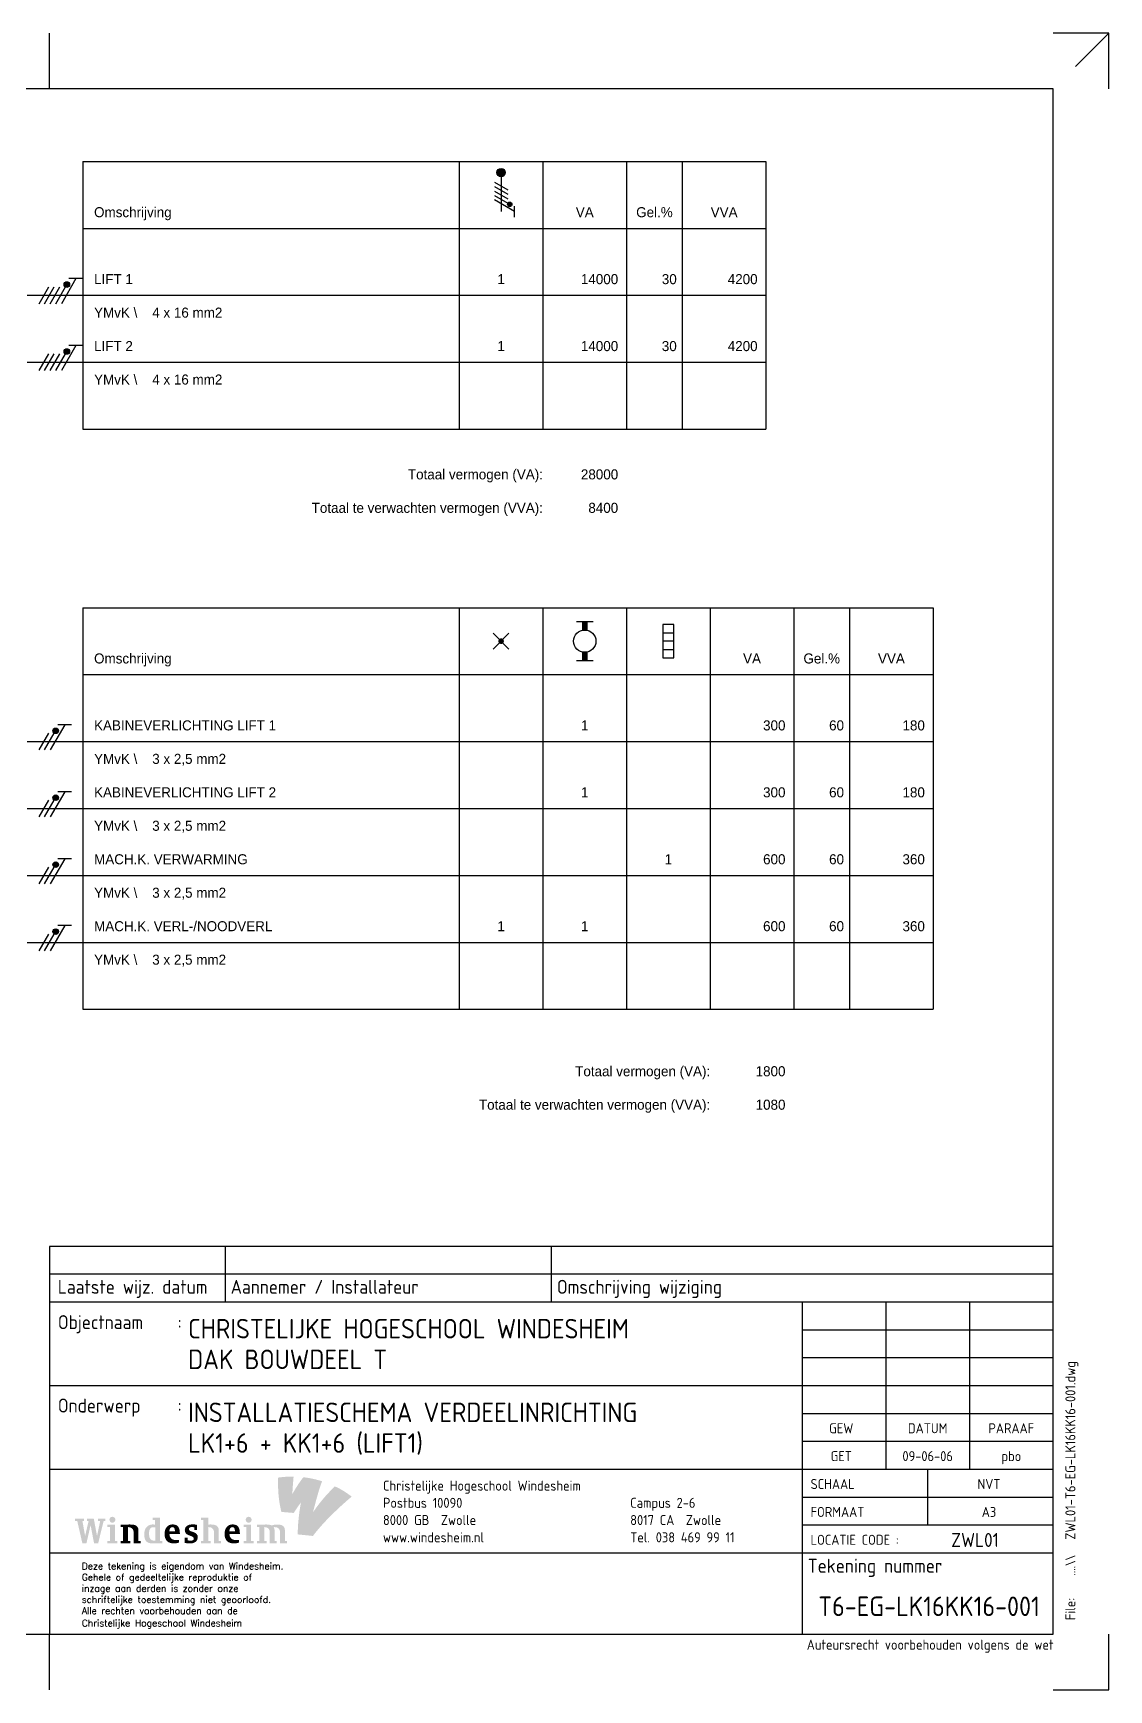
# Model space of a CAD drawing. Header units: millimetres. Extents: x 0 to 420, y 0 to 297.
# Drawn here: x 227.1 to 420, y 0 to 297 of the extents above; entities that cross this region are included whole.
import ezdxf
from ezdxf.enums import TextEntityAlignment as Align

# ---------------------------------------------------------------- set-up
doc = ezdxf.new("R2010")
doc.units = ezdxf.units.MM
doc.layers.get('0').update_dxf_attribs({"linetype": 'CONTINUOUS'})
for name, color, linetype in [('00att018', 1, 'CONTINUOUS'), ('00att025', 2, 'CONTINUOUS'), ('00att035', 3, 'CONTINUOUS'), ('00att050', 4, 'CONTINUOUS'), ('00kad018', 1, 'CONTINUOUS'), ('00kad025', 2, 'CONTINUOUS'), ('00kad070', 5, 'CONTINUOUS'), ('BL$2----_KADER', 7, 'CONTINUOUS'), ('BL$4----_LOGO', 7, 'CONTINUOUS'), ('BL$4----_STEMPEL', 7, 'CONTINUOUS'), ('EL$1----', 3, 'CONTINUOUS'), ('EL$1----_KK1+6', 3, 'CONTINUOUS'), ('EL$1----_LK1+6', 3, 'CONTINUOUS'), ('LAAG_1', 160, 'CONTINUOUS')]:
    doc.layers.add(name, color=color, linetype=linetype)
doc.styles.add('BURO-018', font='BUROFONT', dxfattribs={"height": 1.8})
doc.styles.add('EDU', font='ROMANS.SHX', dxfattribs={"height": 2.5})
doc.styles.add('ISO', font='isocp.shx')

# ---------------------------------------------------------------- blocks, each defined once
blk = doc.blocks.new('a3-windesheim-hor')
at = {"layer": '00kad018', "color": 1}
for p, q in [((230, 287), (230, 297)), ((420, 297), (410, 297)), ((420, 297), (414, 291)), ((420, 287), (420, 297)), ((230, 0), (230, 10)), ((420, 0), (420, 10)), ((410, 0), (420, 0))]:
    blk.add_line(p, q, dxfattribs=at)
at = {"layer": '00kad070', "color": 5}
for p, q in [((410, 287), (20, 287)), ((410, 10), (410, 287)), ((20, 10), (410, 10))]:
    blk.add_line(p, q, dxfattribs=at)
at = {"layer": '00att018', "color": 1, "style": 'ISO'}
blk.add_text('Auteursrecht voorbehouden volgens de wet', height=1.8, dxfattribs=at).set_placement((410.08, 7.2), align=Align.RIGHT)
blk = doc.blocks.new('AI9-BLK4')
at = {"layer": 'LAAG_1'}
h = blk.add_hatch(color=40, dxfattribs=at)
edge = h.paths.add_edge_path()
edge.add_spline(control_points=[(7.13, 7.18), (4.76, 4.71), (2.6, 2.64), (-0.67, -2.09), (0, 0.48), (1.33, 5.88), (2.58, 8.98), (0.66, 9.66), (-2.22, 10.26), (-4.13, 10.42), (-5.47, 8.84), (-7.52, 5.49), (-8.07, 4.43), (-8, 6.89), (-7.74, 9.27), (-7.64, 10.61), (-9.57, 10.7), (-11, 10.61), (-13.21, 10.31), (-13.29, 6), (-13.05, 2.03), (-12.01, -2), (-10.76, -2.09), (-7.6, -2.36), (-7.6, -2.36), (-7.12, -1.66), (-6.13, -0.03), (-4.98, 1.41), (-5.44, -0.9), (-5.87, -4.06), (-6.06, -7.16), (-6.12, -8.14), (-6.15, -9.12), (-6.16, -10.06), (-4.67, -10.18), (-0.96, -10.58), (-0.72, -10.61), (-0.72, -10.61), (-0.71, -10.6), (-0.71, -10.6), (-0.7, -10.59), (-0.7, -10.58), (-0.69, -10.58), (0.69, -8.77), (2.26, -6.96), (3.63, -5.5), (4.7, -4.37), (5.74, -3.33), (6.72, -2.37), (9.27, 0.11), (11.5, 2.08), (13.21, 3.49), (11.03, 5.13), (9.48, 6.13), (7.13, 7.18)], knot_values=[0, 0, 0, 0, 1, 1, 1, 2, 2, 2, 3, 3, 3, 4, 4, 4, 5, 5, 5, 6, 6, 6, 7, 7, 7, 8, 8, 8, 9, 9, 9, 10, 10, 10, 11, 11, 11, 12, 12, 12, 13, 13, 13, 14, 14, 14, 15, 15, 15, 16, 16, 16, 17, 17, 17, 18, 18, 18, 18], degree=3, periodic=0)
h = blk.add_hatch(color=154, dxfattribs=at)
edge = h.paths.add_edge_path()
edge.add_spline(control_points=[(-0.71, -10.6), (-0.71, -10.6), (-0.71, -10.6), (-0.71, -10.6), (-0.74, -10.63), (-0.72, -10.62), (-0.71, -10.6)], knot_values=[0, 0, 0, 0, 1, 1, 1, 2, 2, 2, 2], degree=3, periodic=0)
h = blk.add_hatch(color=154, dxfattribs=at)
edge = h.paths.add_edge_path()
edge.add_spline(control_points=[(-0.71, -10.6), (-0.71, -10.6), (-0.7, -10.6), (-0.7, -10.6), (-0.67, -10.57), (-0.69, -10.59), (-0.71, -10.6)], knot_values=[0, 0, 0, 0, 1, 1, 1, 2, 2, 2, 2], degree=3, periodic=0)
blk = doc.blocks.new('AI9-BLK3')
at = {"layer": 'LAAG_1'}
h = blk.add_hatch(color=154, dxfattribs=at)
edge = h.paths.add_edge_path()
edge.add_spline(control_points=[(-27.78, 3.24), (-27.78, 3.24), (-29.75, -4.72), (-29.75, -4.72), (-29.75, -4.72), (-31.22, -4.72), (-31.22, -4.72), (-31.22, -4.72), (-32.46, 1.79), (-32.46, 1.79), (-32.46, 1.79), (-33.95, -4.72), (-33.95, -4.72), (-33.95, -4.72), (-35.41, -4.72), (-35.41, -4.72), (-35.41, -4.72), (-37.24, 3.24), (-37.24, 3.24), (-37.24, 3.24), (-38.03, 3.24), (-38.03, 3.24), (-38.03, 3.24), (-38.03, 4.16), (-38.03, 4.16), (-38.03, 4.16), (-34.81, 4.16), (-34.81, 4.16), (-34.81, 4.16), (-34.81, 3.24), (-34.81, 3.24), (-34.81, 3.24), (-35.38, 3.24), (-35.38, 3.24), (-35.38, 3.24), (-34.43, -2.11), (-34.43, -2.11), (-34.43, -2.11), (-33.18, 3.26), (-33.18, 3.26), (-33.18, 3.26), (-33.73, 3.26), (-33.73, 3.26), (-33.73, 3.26), (-33.73, 4.16), (-33.73, 4.16), (-33.73, 4.16), (-31.32, 4.16), (-31.32, 4.16), (-31.32, 4.16), (-30.15, -2.11), (-30.15, -2.11), (-30.15, -2.11), (-29.03, 3.24), (-29.03, 3.24), (-29.03, 3.24), (-29.84, 3.24), (-29.84, 3.24), (-29.84, 3.24), (-29.84, 4.16), (-29.84, 4.16), (-29.84, 4.16), (-27.18, 4.16), (-27.18, 4.16), (-27.18, 4.16), (-27.18, 3.24), (-27.18, 3.24), (-27.18, 3.24), (-27.78, 3.24), (-27.78, 3.24)], knot_values=[0, 0, 0, 0, 1, 1, 1, 2, 2, 2, 3, 3, 3, 4, 4, 4, 5, 5, 5, 6, 6, 6, 7, 7, 7, 8, 8, 8, 9, 9, 9, 10, 10, 10, 11, 11, 11, 12, 12, 12, 13, 13, 13, 14, 14, 14, 15, 15, 15, 16, 16, 16, 17, 17, 17, 18, 18, 18, 19, 19, 19, 20, 20, 20, 21, 21, 21, 22, 22, 22, 23, 23, 23, 23], degree=3, periodic=0)
h = blk.add_hatch(color=154, dxfattribs=at)
edge = h.paths.add_edge_path()
edge.add_spline(control_points=[(-26.42, -4.7), (-26.42, -4.7), (-26.42, -3.87), (-26.42, -3.87), (-26.42, -3.87), (-25.47, -3.87), (-25.47, -3.87), (-25.47, -3.87), (-25.47, 1.17), (-25.47, 1.17), (-25.47, 1.17), (-26.42, 1.17), (-26.42, 1.17), (-26.42, 1.17), (-26.42, 1.99), (-26.42, 1.99), (-26.42, 1.99), (-23.75, 1.99), (-23.75, 1.99), (-23.75, 1.99), (-23.75, -3.87), (-23.75, -3.87), (-23.75, -3.87), (-22.88, -3.87), (-22.88, -3.87), (-22.88, -3.87), (-22.88, -4.7), (-22.88, -4.7), (-22.88, -4.7), (-26.42, -4.7), (-26.42, -4.7)], knot_values=[0, 0, 0, 0, 1, 1, 1, 2, 2, 2, 3, 3, 3, 4, 4, 4, 5, 5, 5, 6, 6, 6, 7, 7, 7, 8, 8, 8, 9, 9, 9, 10, 10, 10, 10], degree=3, periodic=0)
edge = h.paths.add_edge_path()
edge.add_spline(control_points=[(-24.66, 2.67), (-25.25, 2.67), (-25.71, 3.15), (-25.71, 3.74), (-25.71, 4.33), (-25.25, 4.79), (-24.66, 4.79), (-24.07, 4.79), (-23.58, 4.33), (-23.58, 3.74), (-23.58, 3.15), (-24.07, 2.67), (-24.66, 2.67)], knot_values=[0, 0, 0, 0, 1, 1, 1, 2, 2, 2, 3, 3, 3, 4, 4, 4, 4], degree=3, periodic=0)
h = blk.add_hatch(color=154, dxfattribs=at)
edge = h.paths.add_edge_path()
edge.add_spline(control_points=[(-17.02, -4.7), (-17.02, -4.7), (-17.02, -0.94), (-17.02, -0.94), (-17.02, -0.3), (-17.19, 0.21), (-17.5, 0.52), (-17.87, 0.9), (-18.34, 1.07), (-18.89, 1.07), (-18.95, 1.07), (-19.03, 1.07), (-19.09, 1.06), (-19.09, 1.06), (-19.09, -3.87), (-19.09, -3.87), (-19.09, -3.87), (-18.24, -3.87), (-18.24, -3.87), (-18.24, -3.87), (-18.24, -4.7), (-18.24, -4.7), (-18.24, -4.7), (-21.72, -4.7), (-21.72, -4.7), (-21.72, -4.7), (-21.72, -3.87), (-21.72, -3.87), (-21.72, -3.87), (-20.8, -3.87), (-20.8, -3.87), (-20.8, -3.87), (-20.8, 1.17), (-20.8, 1.17), (-20.8, 1.17), (-21.72, 1.17), (-21.72, 1.17), (-21.72, 1.17), (-21.72, 1.99), (-21.72, 1.99), (-21.72, 1.99), (-19.44, 1.99), (-19.44, 1.99), (-19.15, 1.99), (-18.89, 2.03), (-18.56, 2.03), (-16.96, 2.03), (-16.32, 1.86), (-15.88, 1.41), (-15.46, 1), (-15.3, 0.57), (-15.3, -0.15), (-15.3, -0.15), (-15.3, -3.87), (-15.3, -3.87), (-15.3, -3.87), (-14.5, -3.87), (-14.5, -3.87), (-14.5, -3.87), (-14.5, -4.7), (-14.5, -4.7), (-14.5, -4.7), (-17.02, -4.7), (-17.02, -4.7)], knot_values=[0, 0, 0, 0, 1, 1, 1, 2, 2, 2, 3, 3, 3, 4, 4, 4, 5, 5, 5, 6, 6, 6, 7, 7, 7, 8, 8, 8, 9, 9, 9, 10, 10, 10, 11, 11, 11, 12, 12, 12, 13, 13, 13, 14, 14, 14, 15, 15, 15, 16, 16, 16, 17, 17, 17, 18, 18, 18, 19, 19, 19, 20, 20, 20, 21, 21, 21, 21], degree=3, periodic=0)
h = blk.add_hatch(color=154, dxfattribs=at)
edge = h.paths.add_edge_path(flags=16)
edge.add_spline(control_points=[(-6.76, -4.7), (-6.76, -4.7), (-6.76, -3.87), (-6.76, -3.87), (-6.76, -3.87), (-7.62, -3.87), (-7.62, -3.87), (-7.62, -3.87), (-7.62, 4.46), (-7.62, 4.46), (-7.62, 4.46), (-10.2, 4.46), (-10.2, 4.46), (-10.2, 4.46), (-10.2, 3.64), (-10.2, 3.64), (-10.2, 3.64), (-9.32, 3.64), (-9.32, 3.64), (-9.32, 3.64), (-9.32, 1.95), (-9.32, 1.95), (-9.59, 2), (-9.79, 2.04), (-10.19, 2.04), (-11.95, 2.04), (-13.23, 0.68), (-13.23, -1.45), (-13.23, -3.83), (-12.29, -4.77), (-10.28, -4.77), (-9.86, -4.77), (-9.32, -4.7), (-9.12, -4.7), (-9.12, -4.7), (-6.76, -4.7), (-6.76, -4.7)], knot_values=[0, 0, 0, 0, 1, 1, 1, 2, 2, 2, 3, 3, 3, 4, 4, 4, 5, 5, 5, 6, 6, 6, 7, 7, 7, 8, 8, 8, 9, 9, 9, 10, 10, 10, 11, 11, 11, 12, 12, 12, 12], degree=3, periodic=0)
edge = h.paths.add_edge_path()
edge.add_spline(control_points=[(-9.28, -3.73), (-9.49, -3.76), (-9.62, -3.78), (-9.79, -3.78), (-10.77, -3.78), (-11.52, -3.12), (-11.52, -1.21), (-11.52, 0.4), (-10.88, 1.06), (-10, 1.06), (-9.71, 1.06), (-9.48, 1.02), (-9.28, 0.97), (-9.28, 0.97), (-9.28, -3.73), (-9.28, -3.73)], knot_values=[0, 0, 0, 0, 1, 1, 1, 2, 2, 2, 3, 3, 3, 4, 4, 4, 5, 5, 5, 5], degree=3, periodic=0)
h = blk.add_hatch(color=154, dxfattribs=at)
edge = h.paths.add_edge_path(flags=16)
edge.add_spline(control_points=[(-0.43, -1.4), (-0.43, 1.03), (-1.16, 2.05), (-3.05, 2.05), (-4.8, 2.05), (-5.93, 0.7), (-5.93, -1.35), (-5.93, -3.59), (-4.75, -4.76), (-2.66, -4.76), (-1.92, -4.76), (-1.25, -4.65), (-0.71, -4.43), (-0.71, -4.43), (-0.71, -3.47), (-0.71, -3.47), (-1.15, -3.57), (-1.59, -3.59), (-2.01, -3.59), (-3.43, -3.59), (-4.18, -2.54), (-4.18, -1.4), (-4.18, -1.4), (-0.43, -1.4), (-0.43, -1.4)], knot_values=[0, 0, 0, 0, 1, 1, 1, 2, 2, 2, 3, 3, 3, 4, 4, 4, 5, 5, 5, 6, 6, 6, 7, 7, 7, 8, 8, 8, 8], degree=3, periodic=0)
edge = h.paths.add_edge_path()
edge.add_spline(control_points=[(-2.19, -0.48), (-2.19, -0.48), (-4.21, -0.48), (-4.21, -0.48), (-4.21, 0.48), (-3.76, 1.08), (-3.17, 1.08), (-2.58, 1.08), (-2.19, 0.63), (-2.19, -0.48)], knot_values=[0, 0, 0, 0, 1, 1, 1, 2, 2, 2, 3, 3, 3, 3], degree=3, periodic=0)
h = blk.add_hatch(color=154, dxfattribs=at)
edge = h.paths.add_edge_path()
edge.add_spline(control_points=[(3.18, -4.79), (2.42, -4.79), (1.53, -4.63), (1.31, -4.55), (1.31, -4.55), (1.31, -2.67), (1.31, -2.67), (1.31, -2.67), (2.34, -2.67), (2.34, -2.67), (2.34, -2.67), (2.34, -3.62), (2.34, -3.62), (2.58, -3.7), (2.94, -3.79), (3.32, -3.79), (4.14, -3.79), (4.53, -3.52), (4.53, -3.03), (4.53, -2.53), (4.09, -2.3), (3.53, -2.1), (3.53, -2.1), (2.71, -1.81), (2.71, -1.81), (1.84, -1.5), (1.32, -0.99), (1.32, 0.08), (1.32, 1.19), (2.31, 2.08), (3.93, 2.08), (4.57, 2.08), (5.29, 2), (5.66, 1.88), (5.66, 1.88), (5.66, 0.04), (5.66, 0.04), (5.66, 0.04), (4.69, 0.04), (4.69, 0.04), (4.69, 0.04), (4.69, 1), (4.69, 1), (4.43, 1.07), (4.17, 1.11), (3.89, 1.11), (3.16, 1.11), (2.8, 0.83), (2.8, 0.37), (2.8, -0.04), (3.05, -0.24), (3.64, -0.43), (3.64, -0.43), (4.44, -0.7), (4.44, -0.7), (5.37, -1.01), (6, -1.57), (6, -2.6), (6, -4), (4.84, -4.79), (3.18, -4.79)], knot_values=[0, 0, 0, 0, 1, 1, 1, 2, 2, 2, 3, 3, 3, 4, 4, 4, 5, 5, 5, 6, 6, 6, 7, 7, 7, 8, 8, 8, 9, 9, 9, 10, 10, 10, 11, 11, 11, 12, 12, 12, 13, 13, 13, 14, 14, 14, 15, 15, 15, 16, 16, 16, 17, 17, 17, 18, 18, 18, 19, 19, 19, 20, 20, 20, 20], degree=3, periodic=0)
h = blk.add_hatch(color=154, dxfattribs=at)
edge = h.paths.add_edge_path()
edge.add_spline(control_points=[(11.81, -4.7), (11.81, -4.7), (11.81, -1.02), (11.81, -1.02), (11.81, -0.32), (11.67, 0.19), (11.34, 0.52), (10.95, 0.91), (10.48, 1.07), (9.97, 1.07), (9.88, 1.07), (9.79, 1.06), (9.75, 1.06), (9.75, 1.06), (9.75, -3.87), (9.75, -3.87), (9.75, -3.87), (10.59, -3.87), (10.59, -3.87), (10.59, -3.87), (10.59, -4.7), (10.59, -4.7), (10.59, -4.7), (7.11, -4.7), (7.11, -4.7), (7.11, -4.7), (7.11, -3.87), (7.11, -3.87), (7.11, -3.87), (8.03, -3.87), (8.03, -3.87), (8.03, -3.87), (8.03, 3.64), (8.03, 3.64), (8.03, 3.64), (7.16, 3.64), (7.16, 3.64), (7.16, 3.64), (7.16, 4.46), (7.16, 4.46), (7.16, 4.46), (9.75, 4.46), (9.75, 4.46), (9.75, 4.46), (9.75, 1.99), (9.75, 1.99), (9.93, 2), (10.23, 2.03), (10.54, 2.03), (11.88, 2.03), (12.52, 1.84), (12.96, 1.4), (13.39, 0.97), (13.53, 0.51), (13.53, -0.15), (13.53, -0.15), (13.53, -3.87), (13.53, -3.87), (13.53, -3.87), (14.34, -3.87), (14.34, -3.87), (14.34, -3.87), (14.34, -4.7), (14.34, -4.7), (14.34, -4.7), (11.81, -4.7), (11.81, -4.7)], knot_values=[0, 0, 0, 0, 1, 1, 1, 2, 2, 2, 3, 3, 3, 4, 4, 4, 5, 5, 5, 6, 6, 6, 7, 7, 7, 8, 8, 8, 9, 9, 9, 10, 10, 10, 11, 11, 11, 12, 12, 12, 13, 13, 13, 14, 14, 14, 15, 15, 15, 16, 16, 16, 17, 17, 17, 18, 18, 18, 19, 19, 19, 20, 20, 20, 21, 21, 21, 22, 22, 22, 22], degree=3, periodic=0)
h = blk.add_hatch(color=154, dxfattribs=at)
edge = h.paths.add_edge_path(flags=16)
edge.add_spline(control_points=[(21.09, -1.4), (21.09, 1.03), (20.36, 2.05), (18.47, 2.05), (16.72, 2.05), (15.6, 0.7), (15.6, -1.35), (15.6, -3.59), (16.77, -4.76), (18.87, -4.76), (19.6, -4.76), (20.27, -4.65), (20.81, -4.43), (20.81, -4.43), (20.81, -3.47), (20.81, -3.47), (20.37, -3.57), (19.93, -3.59), (19.52, -3.59), (18.09, -3.59), (17.35, -2.54), (17.35, -1.4), (17.35, -1.4), (21.09, -1.4), (21.09, -1.4)], knot_values=[0, 0, 0, 0, 1, 1, 1, 2, 2, 2, 3, 3, 3, 4, 4, 4, 5, 5, 5, 6, 6, 6, 7, 7, 7, 8, 8, 8, 8], degree=3, periodic=0)
edge = h.paths.add_edge_path()
edge.add_spline(control_points=[(19.33, -0.48), (19.33, -0.48), (17.31, -0.48), (17.31, -0.48), (17.31, 0.48), (17.76, 1.08), (18.35, 1.08), (18.94, 1.08), (19.33, 0.63), (19.33, -0.48)], knot_values=[0, 0, 0, 0, 1, 1, 1, 2, 2, 2, 3, 3, 3, 3], degree=3, periodic=0)
h = blk.add_hatch(color=154, dxfattribs=at)
edge = h.paths.add_edge_path()
edge.add_spline(control_points=[(22.47, -4.7), (22.47, -4.7), (22.47, -3.87), (22.47, -3.87), (22.47, -3.87), (23.42, -3.87), (23.42, -3.87), (23.42, -3.87), (23.42, 1.17), (23.42, 1.17), (23.42, 1.17), (22.47, 1.17), (22.47, 1.17), (22.47, 1.17), (22.47, 1.99), (22.47, 1.99), (22.47, 1.99), (25.13, 1.99), (25.13, 1.99), (25.13, 1.99), (25.13, -3.87), (25.13, -3.87), (25.13, -3.87), (26, -3.87), (26, -3.87), (26, -3.87), (26, -4.7), (26, -4.7), (26, -4.7), (22.47, -4.7), (22.47, -4.7)], knot_values=[0, 0, 0, 0, 1, 1, 1, 2, 2, 2, 3, 3, 3, 4, 4, 4, 5, 5, 5, 6, 6, 6, 7, 7, 7, 8, 8, 8, 9, 9, 9, 10, 10, 10, 10], degree=3, periodic=0)
edge = h.paths.add_edge_path()
edge.add_spline(control_points=[(24.23, 2.67), (23.64, 2.67), (23.18, 3.15), (23.18, 3.74), (23.18, 4.33), (23.64, 4.79), (24.23, 4.79), (24.82, 4.79), (25.31, 4.33), (25.31, 3.74), (25.31, 3.15), (24.82, 2.67), (24.23, 2.67)], knot_values=[0, 0, 0, 0, 1, 1, 1, 2, 2, 2, 3, 3, 3, 4, 4, 4, 4], degree=3, periodic=0)
h = blk.add_hatch(color=154, dxfattribs=at)
edge = h.paths.add_edge_path()
edge.add_spline(control_points=[(35.52, -4.7), (35.52, -4.7), (35.52, -0.89), (35.52, -0.89), (35.52, -0.3), (35.34, 0.21), (35.04, 0.52), (34.66, 0.9), (34.24, 1.07), (33.55, 1.07), (33.41, 1.07), (33.28, 1.05), (33.17, 1.03), (33.4, 0.83), (33.52, 0.35), (33.52, -0.07), (33.52, -0.07), (33.52, -3.87), (33.52, -3.87), (33.52, -3.87), (34.3, -3.87), (34.3, -3.87), (34.3, -3.87), (34.3, -4.7), (34.3, -4.7), (34.3, -4.7), (31.82, -4.7), (31.82, -4.7), (31.82, -4.7), (31.82, -0.89), (31.82, -0.89), (31.82, -0.18), (31.64, 0.24), (31.34, 0.53), (30.95, 0.92), (30.5, 1.07), (30.01, 1.07), (29.96, 1.07), (29.9, 1.06), (29.8, 1.06), (29.8, 1.06), (29.8, -3.87), (29.8, -3.87), (29.8, -3.87), (30.64, -3.87), (30.64, -3.87), (30.64, -3.87), (30.64, -4.7), (30.64, -4.7), (30.64, -4.7), (27.17, -4.7), (27.17, -4.7), (27.17, -4.7), (27.17, -3.87), (27.17, -3.87), (27.17, -3.87), (28.09, -3.87), (28.09, -3.87), (28.09, -3.87), (28.09, 1.17), (28.09, 1.17), (28.09, 1.17), (27.17, 1.17), (27.17, 1.17), (27.17, 1.17), (27.17, 1.99), (27.17, 1.99), (27.17, 1.99), (29.58, 1.99), (29.58, 1.99), (29.86, 1.99), (30.2, 2.03), (30.42, 2.03), (31.35, 2.03), (31.94, 1.93), (32.49, 1.67), (32.96, 1.86), (33.67, 2.01), (34.45, 2.01), (35.63, 2.01), (36.25, 1.82), (36.67, 1.4), (37.08, 0.99), (37.23, 0.53), (37.23, -0.08), (37.23, -0.08), (37.23, -3.87), (37.23, -3.87), (37.23, -3.87), (38.03, -3.87), (38.03, -3.87), (38.03, -3.87), (38.03, -4.7), (38.03, -4.7), (38.03, -4.7), (35.52, -4.7), (35.52, -4.7)], knot_values=[0, 0, 0, 0, 1, 1, 1, 2, 2, 2, 3, 3, 3, 4, 4, 4, 5, 5, 5, 6, 6, 6, 7, 7, 7, 8, 8, 8, 9, 9, 9, 10, 10, 10, 11, 11, 11, 12, 12, 12, 13, 13, 13, 14, 14, 14, 15, 15, 15, 16, 16, 16, 17, 17, 17, 18, 18, 18, 19, 19, 19, 20, 20, 20, 21, 21, 21, 22, 22, 22, 23, 23, 23, 24, 24, 24, 25, 25, 25, 26, 26, 26, 27, 27, 27, 28, 28, 28, 29, 29, 29, 30, 30, 30, 31, 31, 31, 32, 32, 32, 32], degree=3, periodic=0)
blk = doc.blocks.new('AI9-BLK2')
at = {"layer": 'LAAG_1', "color": 7}
for name, p in [('AI9-BLK4', (36.4, 1.35)), ('AI9-BLK3', (-11.59, -7.17))]:
    blk.add_blockref(name, p, dxfattribs=at)
blk = doc.blocks.new('CHW_ONDERHOEK')
at = {"layer": '00kad025', "color": 2}
for p, q in [((-190, 79.5), (-190, 69.5)), ((-10, 79.5), (-190, 79.5)), ((-158.5, 79.5), (-158.5, 69.5)), ((-100, 79.5), (-100, 69.5)), ((-10, 74.5), (-190, 74.5)), ((-40, 69.5), (-40, 39.5)), ((-25, 69.5), (-25, 39.5)), ((-10, 64.5), (-55, 64.5)), ((-10, 59.5), (-55, 59.5)), ((-10, 54.5), (-55, 54.5)), ((-10, 49.5), (-55, 49.5)), ((-32.5, 39.5), (-32.5, 34.5)), ((-32.5, 34.5), (-32.5, 29.5))]:
    blk.add_line(p, q, dxfattribs=at)
at = {"layer": '00kad070', "color": 5}
for p, q in [((-10, 69.5), (-190, 69.5)), ((-190, 69.5), (-190, 10)), ((-55, 69.5), (-55, 10)), ((-55, 54.5), (-190, 54.5)), ((-10, 44.5), (-55, 44.5)), ((-10, 39.5), (-190, 39.5)), ((-10, 34.5), (-55, 34.5)), ((-10, 29.5), (-55, 29.5)), ((-55, 24.5), (-190, 24.5)), ((-10, 24.5), (-55, 24.5))]:
    blk.add_line(p, q, dxfattribs=at)
at = {"layer": 'LAAG_1', "color": 7, "xscale": 0.5, "yscale": 0.5, "zscale": 0.5}
blk.add_blockref('AI9-BLK2', (-160.6, 32.22), dxfattribs=at)
at = {"layer": '00att018', "color": 1, "style": 'ISO'}
for s, p in [('GEW', (-48, 46)), ('DATUM', (-32.5, 46)), ('PARAAF', (-17.5, 46)), ('GET', (-48, 41))]:
    blk.add_text(s, height=1.8, dxfattribs=at).set_placement(p, align=Align.CENTER)
for s, p in [('SCHAAL', (-53.5, 36)), ('FORMAAT', (-53.5, 31))]:
    blk.add_text(s, height=1.8, dxfattribs=at).set_placement(p)
at = {"layer": '00att018', "color": 1, "style": 'ISO', "width": 0.9}
blk.add_text('....\\\\', height=1.8, rotation=90, dxfattribs=at).set_placement((-6, 20.5))
at = {"layer": '00att018', "color": 1, "linetype": 'Continuous', "style": 'EDU'}
for s, p in [('Gehele of gedeeltelijke reproduktie of', (-184.2, 19.6)), ('Deze tekening is eigendom van Windesheim.', (-184.2, 21.6)), ('inzage aan derden is zonder onze', (-184.2, 17.6)), ('schriftelijke toestemming niet geoorloofd.', (-184.2, 15.6)), ('Alle rechten voorbehouden aan de', (-184.2, 13.6)), ('Christelijke Hogeschool Windesheim', (-184.2, 11.38))]:
    blk.add_text(s, height=1.2, dxfattribs=at).set_placement(p)
at = {"layer": '00att018', "color": 1, "style": 'ISO'}
blk.add_text('File:', height=1.8, rotation=90, dxfattribs=at).set_placement((-6, 12.5))
for tag, p in [('WZ_CODED', (-48, 66.07)), ('WZ_DATUMD', (-32.5, 66.07)), ('WZ_WZGOEDD', (-17.5, 66.07)), ('WZ_CODEC', (-48, 61.07)), ('WZ_DATUMC', (-32.5, 61.07)), ('WZ_WZGOEDC', (-17.5, 61.07)), ('WZ_CODEB', (-48, 56.07)), ('WZ_DATUMB', (-32.5, 56.07)), ('WZ_WZGOEDB', (-17.5, 56.07)), ('WZ_CODEA', (-48, 51.07)), ('WZ_DATUMA', (-32.5, 51.07)), ('WZ_WZGOEDA', (-17.5, 51.07)), ('TKDATCREAT', (-32.5, 41)), ('TKINIT', (-17.5, 41)), ('TKSCHAAL', (-21.5, 36)), ('TKFORMAAT', (-21.5, 31))]:
    blk.add_attdef(tag, text='', height=1.8, dxfattribs=at).set_placement(p, align=Align.CENTER)
blk.add_attdef('DWGNAME', (-6, 26.93), '', height=1.8, rotation=90, dxfattribs=at)
at = {"layer": '00att025', "color": 2, "style": 'ISO'}
for s, p in [('Objectnaam', (-188.5, 64.67)), ('Onderwerp', (-188.5, 49.72)), ('Tekening nummer', (-54, 21))]:
    blk.add_text(s, height=2.5, dxfattribs=at).set_placement(p)
at = {"layer": '00att025', "style": 'ISO'}
for p in [(-167.02, 64.67), (-167.02, 49.78)]:
    blk.add_text(':', height=2.5, dxfattribs=at).set_placement(p)
at = {"layer": '00att025', "color": 1, "style": 'ISO'}
blk.add_text('LOCATIE CODE :', height=1.8, dxfattribs=at).set_placement((-53.5, 26))
at = {"layer": '00att025', "color": 2, "style": 'ISO'}
for tag, p in [('WZ_DATUM', (-184, 75.9)), ('WZ_AANNEMER_INSTALATEUR', (-157.5, 75.9)), ('WZ_OMSCHR', (-99, 75.9))]:
    blk.add_attdef(tag, p, '', height=2.5, dxfattribs=at)
at = {"layer": '00att025', "color": 3, "style": 'ISO'}
blk.add_attdef('TKVRIJ2', text='', height=2.5, dxfattribs=at).set_placement((-24, 25.62), align=Align.CENTER)
at = {"layer": '00att035', "color": 3, "style": 'ISO'}
for s, p in [('Laatste wijz. datum', (-188.5, 71)), ('Aannemer / Installateur', (-157.5, 71)), ('Omschrijving wijziging', (-99, 71))]:
    blk.add_text(s, height=2.5, dxfattribs=at).set_placement(p)
for tag, p in [('PROMSCHR', (-165.14, 63)), ('TK1OMSCHR', (-165.14, 57.5)), ('TK2OMSCHR', (-165.14, 48)), ('TKVRIJ1', (-165.14, 42.5))]:
    blk.add_attdef(tag, p, '', height=3.5, dxfattribs=at)
at = {"layer": '00att050', "color": 4, "style": 'ISO'}
blk.add_attdef('TKFASE', text='', height=5, dxfattribs=at).set_placement((-14.5, 82), align=Align.RIGHT)
blk.add_attdef('TKTEKNR', text='', height=3.5, dxfattribs=at).set_placement((-32.25, 13.23), align=Align.CENTER)
at = {"layer": 'BL$4----_LOGO', "color": 1, "style": 'ISO'}
for s, p in [('Christelijke Hogeschool Windesheim', (-130.19, 35.71)), ('Postbus 10090', (-130.19, 32.63)), ('Campus 2-6', (-85.85, 32.63)), ('8000 GB  Zwolle', (-130.19, 29.54)), ('8017 CA  Zwolle', (-85.85, 29.54)), ('www.windesheim.nl', (-130.19, 26.45)), ('Tel. 038 469 99 11', (-85.85, 26.45))]:
    blk.add_text(s, height=1.8, dxfattribs=at).set_placement(p)
blk = doc.blocks.new('KOLNR1')
at = {"color": 0, "linetype": 'Continuous'}
for p, q in [((1.41, -1.41), (-1.41, 1.41)), ((-1.41, -1.41), (1.41, 1.41))]:
    blk.add_line(p, q, dxfattribs=at)
at = {"color": 0, "linetype": 'Continuous', "const_width": 0.5}
blk.add_lwpolyline([(-0.25, 0, 1), (0.25, 0, 1)], format="xyb", close=True, dxfattribs=at)
blk = doc.blocks.new('KOLNR5')
at = {"color": 0, "linetype": 'Continuous'}
for p, q in [((-3.5, -1.5), (-3.5, 1.5)), ((3.5, 1.5), (3.5, -1.5))]:
    blk.add_line(p, q, dxfattribs=at)
at = {"color": 0, "linetype": 'Continuous', "const_width": 1}
for points in [[(-2, 0), (-3.5, 0)], [(2, 0), (3.5, 0)]]:
    blk.add_lwpolyline(points, dxfattribs=at)
at = {"color": 0, "linetype": 'Continuous'}
blk.add_circle((0, 0), 2, dxfattribs=at)
blk = doc.blocks.new('KOLNR10')
at = {"color": 0, "linetype": 'Continuous'}
for p, q in [((3, 1), (-3, 1)), ((-3, 1), (-3, -1)), ((-1.5, -1), (-1.5, 1)), ((0, 1), (0, -1)), ((1.5, -1), (1.5, 1)), ((3, -1), (3, 1)), ((-3, -1), (3, -1))]:
    blk.add_line(p, q, dxfattribs=at)
blk = doc.blocks.new('KOLNR9')
at = {"color": 0, "linetype": 'Continuous'}
for p, q in [((-4, 0), (3, 0)), ((-2.29, -1.2), (-0.91, 1.2)), ((-1.49, -1.2), (-0.11, 1.2)), ((-0.69, -1.2), (0.69, 1.2)), ((0.11, -1.2), (1.49, 1.2)), ((2.99, 2.4), (0.91, -1.2)), ((3.99, 2.4), (1.99, 2.4))]:
    blk.add_line(p, q, dxfattribs=at)
for points, const_width in [([(-4, -0.38, 1), (-4, 0.38, 1)], 0.75), ([(1.69, 1.35, 1), (1.69, 1.75, 1)], 0.4)]:
    blk.add_lwpolyline(points, format="xyb", close=True, dxfattribs=dict(at, const_width=const_width))
for centre, radius in [((-4, 0), 0.75), ((1.69, 1.55), 0.4)]:
    blk.add_circle(centre, radius, dxfattribs=at)
blk = doc.blocks.new('L3')
at = {"color": 0, "linetype": 'Continuous'}
for p, q in [((-3, 75.98), (-3, 73.48)), ((-3, 74.73), (1.5, 72.13)), ((1.5, 71.13), (-1.5, 72.87)), ((1.5, 70.13), (-1.5, 71.87)), ((1.5, 69.13), (-1.5, 70.87)), ((1.5, 68.13), (-1.5, 69.87))]:
    blk.add_line(p, q, dxfattribs=at)
at = {"color": 0, "linetype": 'Continuous', "const_width": 0.5}
blk.add_lwpolyline([(-1.68, 73.12, 1), (-2.18, 73.12, 1)], format="xyb", close=True, dxfattribs=at)
at = {"color": 0, "linetype": 'Continuous'}
blk.add_circle((-1.93, 73.12), 0.5, dxfattribs=at)
blk = doc.blocks.new('L1')
at = {"color": 0, "linetype": 'Continuous'}
for p, q in [((-3, 73.98), (-3, 71.48)), ((-3, 72.73), (1.5, 70.13)), ((1.5, 69.13), (-1.5, 70.87)), ((1.5, 68.13), (-1.5, 69.87))]:
    blk.add_line(p, q, dxfattribs=at)
at = {"color": 0, "linetype": 'Continuous', "const_width": 0.5}
blk.add_lwpolyline([(-1.68, 71.12, 1), (-2.18, 71.12, 1)], format="xyb", close=True, dxfattribs=at)
at = {"color": 0, "linetype": 'Continuous'}
blk.add_circle((-1.93, 71.12), 0.5, dxfattribs=at)

msp = doc.modelspace()

# ---------------------------------------------------------------- linework, layer by layer
at = {"layer": 'EL$1----_KK1+6', "color": 1}
for p, q in [((236, 274), (236, 226)), ((236, 274), (358.5, 274)), ((303.5, 274), (303.5, 226)), ((318.5, 274), (318.5, 226)), ((333.5, 274), (333.5, 226)), ((343.5, 274), (343.5, 226)), ((358.5, 274), (358.5, 226)), ((236, 262), (358.5, 262)), ((236, 226), (358.5, 226))]:
    msp.add_line(p, q, dxfattribs=at)
at = {"layer": 'EL$1----_KK1+6'}
for p, q in [((226, 250), (358.5, 250)), ((226, 238), (358.5, 238))]:
    msp.add_line(p, q, dxfattribs=at)
at = {"layer": 'EL$1----_LK1+6', "color": 1}
for p, q in [((236, 194), (236, 122)), ((236, 194), (388.5, 194)), ((303.5, 194), (303.5, 122)), ((318.5, 194), (318.5, 122)), ((333.5, 194), (333.5, 122)), ((348.5, 194), (348.5, 122)), ((363.5, 194), (363.5, 122)), ((373.5, 194), (373.5, 122)), ((388.5, 194), (388.5, 122)), ((236, 182), (388.5, 182)), ((236, 122), (388.5, 122))]:
    msp.add_line(p, q, dxfattribs=at)
at = {"layer": 'EL$1----_LK1+6'}
for p, q in [((226, 170), (388.5, 170)), ((226, 158), (388.5, 158)), ((226, 146), (388.5, 146)), ((226, 134), (388.5, 134))]:
    msp.add_line(p, q, dxfattribs=at)

# ---------------------------------------------------------------- block references
at = {"layer": 'BL$2----_KADER'}
msp.add_blockref('a3-windesheim-hor', (0, 0), dxfattribs=at)
at = {"layer": 'BL$4----_STEMPEL'}
ref = msp.add_blockref('CHW_ONDERHOEK', (420, 0), dxfattribs=at)
ref.add_attrib('TKTEKNR', 'T6-EG-LK16KK16-001', dxfattribs={"layer": '00att050', "color": 4, "height": 3.5, "style": 'ISO'}).set_placement((387.75, 13.23), align=Align.CENTER)
ref.add_attrib('TKDATCREAT', '09-06-06', dxfattribs={"layer": '00att018', "color": 1, "height": 1.8, "style": 'ISO'}).set_placement((387.5, 41), align=Align.CENTER)
ref.add_attrib('TKINIT', 'pbo', dxfattribs={"layer": '00att018', "color": 1, "height": 1.8, "style": 'ISO'}).set_placement((402.5, 41), align=Align.CENTER)
ref.add_attrib('TKSCHAAL', 'NVT', dxfattribs={"layer": '00att018', "color": 1, "height": 1.8, "style": 'ISO'}).set_placement((398.5, 36), align=Align.CENTER)
ref.add_attrib('TKFORMAAT', 'A3', dxfattribs={"layer": '00att018', "color": 1, "height": 1.8, "style": 'ISO'}).set_placement((398.5, 31), align=Align.CENTER)
ref.add_attrib('TKVRIJ2', 'ZWL01', dxfattribs={"layer": '00att025', "color": 3, "height": 2.5, "style": 'ISO'}).set_placement((396, 25.62), align=Align.CENTER)
ref.add_attrib('PROMSCHR', 'CHRISTELIJKE HOGESCHOOL WINDESHEIM', (254.86, 63), dxfattribs={"layer": '00att035', "color": 3, "height": 3.5, "style": 'ISO'})
ref.add_attrib('TK2OMSCHR', 'INSTALLATIESCHEMA VERDEELINRICHTING ', (254.86, 48), dxfattribs={"layer": '00att035', "color": 3, "height": 3.5, "style": 'ISO'})
ref.add_attrib('TKVRIJ1', 'LK1+6 + KK1+6 (LIFT1)', (254.86, 42.5), dxfattribs={"layer": '00att035', "color": 3, "height": 3.5, "style": 'ISO'})
ref.add_attrib('TKFILE', 'ZWL01-T6-EG-LK16KK16-001.dwg', (414, 26.93), dxfattribs={"layer": '00att018', "color": 1, "height": 1.8, "rotation": 90, "style": 'ISO'})
ref.add_attrib('TK1OMSCHR', 'DAK BOUWDEEL T', (254.86, 57.5), dxfattribs={"layer": '00att035', "color": 3, "height": 3.5, "style": 'ISO'})
at = {"layer": 'EL$1----', "rotation": 270}
for name, p in [('L3', (160, 250)), ('L3', (160, 238)), ('L1', (160, 170)), ('L1', (160, 158)), ('L1', (160, 146)), ('L1', (160, 134))]:
    msp.add_blockref(name, p, dxfattribs=at)
at = {"layer": 'EL$1----_KK1+6', "rotation": 270}
msp.add_blockref('KOLNR9', (311, 268), dxfattribs=at)
at = {"layer": 'EL$1----_LK1+6', "rotation": 270}
for name, p in [('KOLNR5', (326, 188)), ('KOLNR10', (341, 188)), ('KOLNR1', (311, 188))]:
    msp.add_blockref(name, p, dxfattribs=at)

# ---------------------------------------------------------------- texts
at = {"layer": 'EL$1----_KK1+6', "color": 1, "style": 'BURO-018'}
for s, p in [('Omschrijving', (238, 264)), ('LIFT 1', (238, 252)), ('YMvK \\    4 x 16 mm2', (238, 246)), ('LIFT 2', (238, 240)), ('YMvK \\    4 x 16 mm2', (238, 234))]:
    msp.add_text(s, height=1.8, dxfattribs=at).set_placement(p)
for s, p in [('VA', (326, 264)), ('Gel.%', (338.5, 264)), ('VVA', (351, 264)), ('1', (311, 252)), ('1', (311, 240))]:
    msp.add_text(s, height=1.8, dxfattribs=at).set_placement(p, align=Align.CENTER)
for s, p in [('14000', (332, 252)), ('30', (342.5, 252)), ('4200', (357, 252)), ('14000', (332, 240)), ('30', (342.5, 240)), ('4200', (357, 240)), ('Totaal vermogen (VA):', (318.5, 217)), ('28000', (332, 217)), ('Totaal te verwachten vermogen (VVA):', (318.5, 211)), ('8400', (332, 211))]:
    msp.add_text(s, height=1.8, dxfattribs=at).set_placement(p, align=Align.RIGHT)
at = {"layer": 'EL$1----_LK1+6', "color": 1, "style": 'BURO-018'}
for s, p in [('Omschrijving', (238, 184)), ('KABINEVERLICHTING LIFT 1', (238, 172)), ('YMvK \\    3 x 2,5 mm2', (238, 166)), ('KABINEVERLICHTING LIFT 2', (238, 160)), ('YMvK \\    3 x 2,5 mm2', (238, 154)), ('MACH.K. VERWARMING', (238, 148)), ('YMvK \\    3 x 2,5 mm2', (238, 142)), ('MACH.K. VERL-/NOODVERL', (238, 136)), ('YMvK \\    3 x 2,5 mm2', (238, 130))]:
    msp.add_text(s, height=1.8, dxfattribs=at).set_placement(p)
for s, p in [('VA', (356, 184)), ('Gel.%', (368.5, 184)), ('VVA', (381, 184)), ('1', (326, 172)), ('1', (326, 160)), ('1', (341, 148)), ('1', (311, 136)), ('1', (326, 136))]:
    msp.add_text(s, height=1.8, dxfattribs=at).set_placement(p, align=Align.CENTER)
for s, p in [('300', (362, 172)), ('60', (372.5, 172)), ('180', (387, 172)), ('300', (362, 160)), ('60', (372.5, 160)), ('180', (387, 160)), ('600', (362, 148)), ('60', (372.5, 148)), ('360', (387, 148)), ('600', (362, 136)), ('60', (372.5, 136)), ('360', (387, 136)), ('Totaal vermogen (VA):', (348.5, 110)), ('1800', (362, 110)), ('Totaal te verwachten vermogen (VVA):', (348.5, 104)), ('1080', (362, 104))]:
    msp.add_text(s, height=1.8, dxfattribs=at).set_placement(p, align=Align.RIGHT)

doc.saveas('drawing.dxf')
